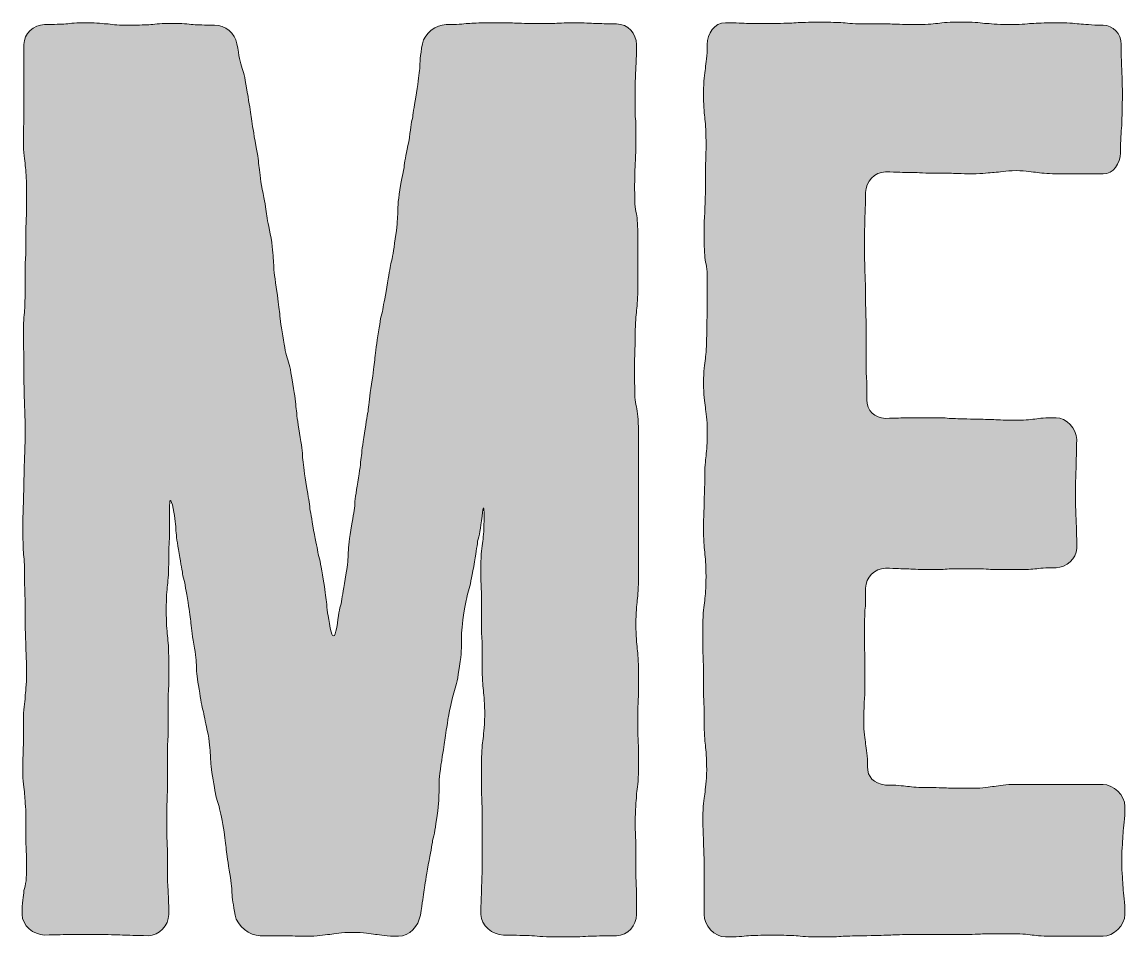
# Model space of a CAD drawing. Header units: inches. Extents: x 149 to 934, y -929 to -148.
# Drawn here: x 192.4 to 371.6, y -928.7 to -780 of the extents above; entities that cross this region are included whole.
import ezdxf

# ---------------------------------------------------------------- set-up
doc = ezdxf.new("R2010")
doc.units = ezdxf.units.IN
doc.header["$MEASUREMENT"] = 0
doc.layers.add('Layer 1', color=7, linetype='Continuous')

# ---------------------------------------------------------------- blocks, each defined once
blk = doc.blocks.new('block 5')
at = {"layer": 'Layer 1', "true_color": 0x040404}
h = blk.add_hatch(color=18, dxfattribs=at)
h.dxf.hatch_style = 2
edge = h.paths.add_edge_path()
edge.add_spline(control_points=[(212.91, -928.47), (210.82, -928.47), (209.67, -928.36), (208.73, -928.36), (207.58, -928.36), (206.53, -928.26), (204.44, -928.26), (204.44, -928.26), (200.26, -928.26), (200.26, -928.26), (199.32, -928.26), (198.17, -928.36), (196.08, -928.36), (194.3, -928.36), (192.42, -926.79), (192.42, -925.01), (192.42, -923.03), (192.63, -922.09), (192.73, -921.15), (193.05, -920.21), (193.15, -919.16), (193.15, -917.18), (193.15, -915.19), (193.05, -914.15), (193.05, -913.31), (193.05, -913.31), (193.05, -909.34), (193.05, -909.34), (193.05, -907.35), (192.84, -906.31), (192.84, -905.47), (192.73, -904.53), (192.52, -903.48), (192.52, -901.5), (192.52, -899.51), (192.63, -898.46), (192.63, -897.52), (192.63, -897.52), (192.63, -893.66), (192.63, -893.66), (192.63, -891.67), (192.84, -890.63), (192.94, -889.69), (192.94, -888.85), (193.15, -887.8), (193.15, -885.82), (193.15, -883.83), (193.05, -882.79), (193.05, -881.85), (193.05, -880.91), (192.94, -879.97), (192.94, -877.98), (192.94, -877.98), (192.94, -874.01), (192.94, -874.01), (192.84, -873.07), (192.84, -872.12), (192.84, -870.14), (192.84, -868.05), (192.73, -867.11), (192.63, -866.17), (192.63, -865.22), (192.52, -864.18), (192.52, -862.19), (192.52, -860.21), (192.63, -859.27), (192.63, -858.33), (192.63, -857.39), (192.73, -856.34), (192.73, -854.36), (192.73, -852.37), (192.84, -851.32), (192.84, -850.49), (192.84, -849.55), (192.94, -848.5), (192.94, -846.52), (192.94, -844.53), (192.84, -843.48), (192.84, -842.65), (192.84, -841.71), (192.73, -840.66), (192.73, -838.67), (192.73, -838.67), (192.73, -834.7), (192.73, -834.7), (192.73, -833.87), (192.63, -832.82), (192.63, -830.84), (192.63, -828.85), (192.73, -827.81), (192.84, -826.87), (192.84, -825.93), (192.94, -824.98), (192.94, -823), (192.94, -823), (192.94, -819.03), (192.94, -819.03), (193.05, -818.08), (193.05, -817.14), (193.05, -815.16), (193.05, -813.07), (193.05, -812.12), (193.15, -811.18), (193.15, -811.18), (193.15, -807.21), (193.15, -807.21), (193.15, -805.23), (193.05, -804.29), (192.94, -803.35), (192.84, -802.4), (192.63, -801.36), (192.63, -799.38), (192.63, -797.39), (192.73, -796.34), (192.73, -795.51), (192.73, -795.51), (192.73, -791.53), (192.73, -791.53), (192.73, -791.53), (192.73, -787.56), (192.73, -787.56), (192.73, -787.56), (192.73, -783.69), (192.73, -783.69), (192.73, -781.92), (194.3, -780.46), (196.08, -780.46), (197.75, -780.46), (198.69, -780.35), (199.53, -780.35), (200.36, -780.25), (201.2, -780.14), (202.98, -780.14), (204.65, -780.14), (205.59, -780.35), (206.43, -780.35), (207.26, -780.46), (208.1, -780.56), (209.88, -780.56), (211.55, -780.56), (212.49, -780.46), (213.32, -780.46), (214.16, -780.35), (215.1, -780.25), (216.78, -780.25), (218.45, -780.25), (219.39, -780.35), (220.22, -780.46), (221.06, -780.46), (222, -780.56), (223.67, -780.56), (225.45, -780.56), (227.02, -781.81), (227.33, -783.59), (227.65, -785.58), (227.86, -786.62), (228.17, -787.56), (228.48, -788.4), (228.69, -789.44), (229.01, -791.43), (229.32, -793.42), (229.53, -794.46), (229.63, -795.4), (229.74, -796.34), (229.95, -797.39), (230.26, -799.38), (230.68, -801.36), (230.78, -802.4), (230.89, -803.35), (230.99, -804.18), (231.1, -805.44), (231.41, -807.21), (231.83, -809.2), (232.04, -810.24), (232.14, -811.18), (232.24, -812.12), (232.45, -813.17), (232.87, -815.16), (233.18, -817.14), (233.18, -818.19), (233.29, -819.13), (233.29, -820.07), (233.39, -821.12), (233.71, -823.1), (234.02, -825.09), (234.12, -826.13), (234.23, -827.07), (234.34, -828.01), (234.44, -829.06), (234.76, -831.04), (235.07, -833.03), (235.28, -834.08), (235.59, -834.91), (235.9, -835.85), (236.11, -836.9), (236.43, -838.88), (236.74, -840.87), (236.84, -841.92), (236.95, -842.86), (237.05, -843.8), (237.16, -844.84), (237.47, -846.83), (237.89, -848.82), (237.99, -849.86), (237.99, -850.8), (238.1, -851.74), (238.2, -852.79), (238.52, -854.77), (238.83, -856.76), (239.04, -857.8), (239.14, -858.74), (239.25, -859.58), (239.46, -860.63), (239.77, -862.61), (240.19, -864.6), (240.4, -865.64), (240.5, -866.48), (240.81, -867.42), (241.03, -868.47), (241.34, -870.56), (241.65, -872.23), (241.76, -873.38), (241.86, -874.22), (241.97, -875.37), (242.07, -876.41), (242.49, -878.5), (242.8, -880.28), (243.22, -880.17), (243.53, -878.4), (243.85, -876.41), (243.95, -875.37), (244.27, -874.53), (244.37, -873.59), (244.58, -872.54), (244.89, -870.56), (245.31, -868.57), (245.31, -867.53), (245.41, -866.59), (245.41, -865.64), (245.52, -864.6), (245.83, -862.61), (246.15, -860.63), (246.36, -859.58), (246.46, -858.64), (246.46, -857.8), (246.67, -856.55), (246.98, -854.77), (247.3, -852.79), (247.4, -851.74), (247.5, -850.8), (247.61, -849.86), (247.72, -848.82), (248.03, -846.83), (248.34, -844.84), (248.55, -843.8), (248.66, -842.96), (248.76, -842.02), (248.87, -840.87), (249.18, -838.88), (249.49, -836.9), (249.6, -835.85), (249.7, -834.91), (249.81, -834.08), (249.91, -832.82), (250.22, -831.04), (250.54, -829.06), (250.64, -828.01), (250.96, -827.07), (251.06, -826.13), (251.37, -825.09), (251.69, -823.1), (252, -821.12), (252.21, -820.07), (252.31, -819.24), (252.63, -818.29), (252.73, -817.25), (253.04, -815.26), (253.36, -813.28), (253.36, -812.23), (253.46, -811.29), (253.46, -810.35), (253.46, -809.3), (253.78, -807.32), (254.09, -805.33), (254.41, -804.29), (254.51, -803.35), (254.62, -802.4), (254.82, -801.26), (255.24, -799.48), (255.56, -797.49), (255.56, -796.45), (255.87, -795.51), (255.97, -794.57), (256.18, -793.52), (256.5, -791.53), (256.81, -789.55), (256.91, -788.5), (257.02, -787.56), (257.02, -786.62), (257.12, -785.58), (257.44, -783.59), (257.85, -781.81), (259.63, -780.46), (261.31, -780.46), (263.08, -780.46), (264.02, -780.35), (264.86, -780.25), (265.59, -780.25), (266.53, -780.14), (268.31, -780.14), (268.31, -780.14), (271.76, -780.14), (271.76, -780.14), (272.59, -780.25), (273.43, -780.25), (275.21, -780.25), (275.21, -780.25), (278.65, -780.25), (278.65, -780.25), (279.49, -780.25), (280.33, -780.14), (282.11, -780.14), (283.78, -780.14), (284.72, -780.25), (285.55, -780.25), (286.39, -780.25), (287.33, -780.35), (289, -780.35), (290.78, -780.35), (292.24, -781.92), (292.24, -783.69), (292.24, -785.68), (292.14, -786.62), (292.14, -787.56), (292.03, -788.5), (292.03, -789.55), (292.03, -791.53), (292.03, -791.53), (292.03, -795.4), (292.03, -795.4), (292.14, -796.34), (292.14, -797.39), (292.14, -799.38), (292.14, -801.36), (292.03, -802.4), (292.03, -803.24), (291.93, -804.18), (291.93, -805.23), (291.93, -807.21), (291.93, -809.2), (291.93, -810.24), (292.24, -811.18), (292.35, -812.02), (292.45, -813.07), (292.45, -815.05), (292.45, -815.05), (292.45, -819.03), (292.45, -819.03), (292.45, -819.03), (292.45, -822.89), (292.45, -822.89), (292.45, -824.88), (292.35, -825.93), (292.24, -826.87), (292.14, -827.81), (292.03, -828.75), (292.03, -830.73), (292.03, -832.72), (291.93, -833.76), (291.93, -834.7), (291.93, -834.7), (291.93, -838.57), (291.93, -838.57), (291.93, -840.66), (291.93, -841.6), (292.24, -842.54), (292.35, -843.48), (292.56, -844.53), (292.56, -846.52), (292.56, -846.52), (292.56, -850.38), (292.56, -850.38), (292.56, -850.38), (292.56, -854.36), (292.56, -854.36), (292.56, -854.36), (292.56, -858.22), (292.56, -858.22), (292.56, -858.22), (292.56, -862.19), (292.56, -862.19), (292.56, -862.19), (292.56, -866.06), (292.56, -866.06), (292.56, -866.06), (292.56, -870.03), (292.56, -870.03), (292.56, -872.02), (292.45, -873.07), (292.35, -874.01), (292.24, -874.84), (292.14, -875.89), (292.14, -877.87), (292.14, -879.86), (292.24, -880.91), (292.35, -881.85), (292.45, -882.79), (292.56, -883.73), (292.56, -885.72), (292.56, -885.72), (292.56, -889.69), (292.56, -889.69), (292.45, -890.63), (292.45, -891.57), (292.45, -893.66), (292.45, -895.64), (292.45, -896.58), (292.56, -897.52), (292.56, -897.52), (292.56, -901.5), (292.56, -901.5), (292.56, -903.48), (292.35, -904.53), (292.24, -905.36), (292.24, -906.31), (292.03, -907.35), (292.03, -909.34), (292.03, -911.32), (292.03, -912.37), (292.14, -913.31), (292.14, -913.31), (292.14, -917.18), (292.14, -917.18), (292.14, -919.16), (292.14, -920.21), (292.24, -921.15), (292.24, -921.15), (292.24, -925.01), (292.24, -925.01), (292.24, -926.79), (290.78, -928.47), (289, -928.47), (286.6, -928.47), (285.55, -928.57), (284.4, -928.57), (283.25, -928.67), (282, -928.67), (279.8, -928.67), (277.4, -928.67), (276.36, -928.57), (275.21, -928.47), (274.05, -928.47), (272.8, -928.36), (270.61, -928.36), (268.83, -928.36), (266.95, -926.79), (266.95, -925.01), (266.95, -923.03), (267.05, -921.98), (267.05, -921.04), (267.05, -920.1), (267.16, -919.06), (267.16, -916.97), (267.16, -916.97), (267.16, -912.89), (267.16, -912.89), (267.16, -912.89), (267.16, -908.92), (267.16, -908.92), (267.16, -906.83), (267.05, -905.78), (267.05, -904.84), (267.05, -904.84), (267.05, -900.77), (267.05, -900.77), (267.05, -898.78), (267.16, -897.73), (267.26, -896.79), (267.36, -895.85), (267.57, -894.81), (267.57, -892.72), (267.57, -890.73), (267.47, -889.58), (267.36, -888.64), (267.26, -887.7), (267.16, -886.66), (267.16, -884.67), (267.16, -884.67), (267.16, -880.59), (267.16, -880.59), (267.05, -879.65), (267.05, -878.6), (267.05, -876.51), (267.05, -876.51), (267.05, -872.54), (267.05, -872.54), (266.95, -871.6), (266.95, -870.45), (266.95, -868.47), (266.95, -866.38), (267.16, -865.33), (267.26, -864.39), (267.36, -863.45), (267.47, -862.4), (267.47, -860.31), (267.47, -858.53), (267.36, -858.53), (267.16, -860.31), (266.84, -862.4), (266.74, -863.45), (266.42, -864.39), (266.32, -865.33), (266.11, -866.38), (265.8, -868.47), (265.38, -870.45), (265.28, -871.5), (264.96, -872.44), (264.65, -873.38), (264.44, -874.43), (264.13, -876.41), (263.81, -878.5), (263.81, -879.44), (263.81, -880.59), (263.81, -881.53), (263.81, -882.58), (263.5, -884.67), (263.19, -886.66), (262.98, -887.7), (262.66, -888.64), (262.35, -889.58), (262.14, -890.63), (261.72, -892.61), (261.41, -894.7), (261.2, -895.75), (261.1, -896.69), (260.99, -897.63), (260.78, -898.67), (260.47, -900.77), (260.15, -902.75), (260.15, -903.69), (260.15, -904.84), (260.15, -905.78), (260.15, -906.93), (259.84, -908.92), (259.53, -910.9), (259.42, -912.05), (259.11, -913), (259, -913.83), (258.79, -914.98), (258.38, -916.97), (258.06, -918.95), (257.85, -920.1), (257.75, -921.04), (257.65, -921.98), (257.44, -923.03), (257.12, -925.12), (256.81, -926.9), (255.35, -928.57), (253.57, -928.57), (251.58, -928.57), (250.64, -928.36), (249.81, -928.26), (248.97, -928.15), (248.03, -927.94), (246.04, -927.94), (244.27, -927.94), (243.22, -928.15), (242.39, -928.26), (241.44, -928.36), (240.4, -928.57), (238.62, -928.57), (236.64, -928.57), (235.8, -928.47), (234.86, -928.47), (234.86, -928.47), (231.1, -928.47), (231.1, -928.47), (229.42, -928.47), (227.33, -926.9), (227.02, -925.12), (226.7, -923.45), (226.6, -922.4), (226.49, -921.46), (226.49, -920.63), (226.39, -919.58), (226.08, -917.8), (225.76, -916.03), (225.66, -914.98), (225.55, -914.15), (225.45, -913.21), (225.35, -912.16), (225.03, -910.38), (224.72, -908.71), (224.51, -907.66), (224.2, -906.83), (223.88, -905.99), (223.78, -904.95), (223.47, -903.17), (223.15, -901.39), (223.05, -900.35), (223.05, -899.51), (222.94, -898.57), (222.94, -897.52), (222.63, -895.75), (222.32, -893.97), (222, -893.03), (221.9, -892.09), (221.58, -891.25), (221.48, -890.21), (221.17, -888.43), (220.85, -886.76), (220.75, -885.72), (220.75, -884.77), (220.75, -883.94), (220.64, -882.89), (220.33, -881.11), (220.01, -879.34), (219.91, -878.29), (219.81, -877.35), (219.7, -876.51), (219.6, -875.47), (219.28, -873.69), (218.97, -871.91), (218.86, -870.97), (218.55, -870.03), (218.45, -869.2), (218.24, -868.15), (217.92, -866.38), (217.61, -864.6), (217.51, -863.55), (217.4, -862.72), (217.4, -861.78), (217.3, -860.73), (216.98, -859.06), (216.57, -857.28), (216.36, -857.39), (216.36, -859.17), (216.36, -859.17), (216.36, -863.24), (216.36, -863.24), (216.36, -864.18), (216.25, -865.33), (216.25, -867.32), (216.25, -869.41), (216.15, -870.56), (216.04, -871.5), (215.94, -872.44), (215.84, -873.48), (215.84, -875.57), (215.84, -877.66), (215.94, -878.81), (216.04, -879.76), (216.15, -880.7), (216.25, -881.74), (216.25, -883.83), (216.25, -883.83), (216.25, -887.91), (216.25, -887.91), (216.15, -889.06), (216.15, -890), (216.15, -892.09), (216.15, -892.09), (216.15, -896.17), (216.15, -896.17), (216.04, -897.11), (216.04, -898.26), (216.04, -900.35), (216.04, -900.35), (216.04, -904.42), (216.04, -904.42), (216.04, -905.36), (215.94, -906.52), (215.94, -908.61), (215.94, -908.61), (215.94, -912.68), (215.94, -912.68), (216.04, -913.62), (216.04, -914.77), (216.04, -916.86), (216.04, -918.85), (216.04, -920), (216.15, -920.94), (216.15, -921.88), (216.25, -923.03), (216.25, -925.01), (216.25, -926.79), (214.69, -928.47), (212.91, -928.47)], knot_values=[0, 0, 0, 0, 1, 1, 1, 2, 2, 2, 3, 3, 3, 4, 4, 4, 5, 5, 5, 6, 6, 6, 7, 7, 7, 8, 8, 8, 9, 9, 9, 10, 10, 10, 11, 11, 11, 12, 12, 12, 13, 13, 13, 14, 14, 14, 15, 15, 15, 16, 16, 16, 17, 17, 17, 18, 18, 18, 19, 19, 19, 20, 20, 20, 21, 21, 21, 22, 22, 22, 23, 23, 23, 24, 24, 24, 25, 25, 25, 26, 26, 26, 27, 27, 27, 28, 28, 28, 29, 29, 29, 30, 30, 30, 31, 31, 31, 32, 32, 32, 33, 33, 33, 34, 34, 34, 35, 35, 35, 36, 36, 36, 37, 37, 37, 38, 38, 38, 39, 39, 39, 40, 40, 40, 41, 41, 41, 42, 42, 42, 43, 43, 43, 44, 44, 44, 45, 45, 45, 46, 46, 46, 47, 47, 47, 48, 48, 48, 49, 49, 49, 50, 50, 50, 51, 51, 51, 52, 52, 52, 53, 53, 53, 54, 54, 54, 55, 55, 55, 56, 56, 56, 57, 57, 57, 58, 58, 58, 59, 59, 59, 60, 60, 60, 61, 61, 61, 62, 62, 62, 63, 63, 63, 64, 64, 64, 65, 65, 65, 66, 66, 66, 67, 67, 67, 68, 68, 68, 69, 69, 69, 70, 70, 70, 71, 71, 71, 72, 72, 72, 73, 73, 73, 74, 74, 74, 75, 75, 75, 76, 76, 76, 77, 77, 77, 78, 78, 78, 79, 79, 79, 80, 80, 80, 81, 81, 81, 82, 82, 82, 83, 83, 83, 84, 84, 84, 85, 85, 85, 86, 86, 86, 87, 87, 87, 88, 88, 88, 89, 89, 89, 90, 90, 90, 91, 91, 91, 92, 92, 92, 93, 93, 93, 94, 94, 94, 95, 95, 95, 96, 96, 96, 97, 97, 97, 98, 98, 98, 99, 99, 99, 100, 100, 100, 101, 101, 101, 102, 102, 102, 103, 103, 103, 104, 104, 104, 105, 105, 105, 106, 106, 106, 107, 107, 107, 108, 108, 108, 109, 109, 109, 110, 110, 110, 111, 111, 111, 112, 112, 112, 113, 113, 113, 114, 114, 114, 115, 115, 115, 116, 116, 116, 117, 117, 117, 118, 118, 118, 119, 119, 119, 120, 120, 120, 121, 121, 121, 122, 122, 122, 123, 123, 123, 124, 124, 124, 125, 125, 125, 126, 126, 126, 127, 127, 127, 128, 128, 128, 129, 129, 129, 130, 130, 130, 131, 131, 131, 132, 132, 132, 133, 133, 133, 134, 134, 134, 135, 135, 135, 136, 136, 136, 137, 137, 137, 138, 138, 138, 139, 139, 139, 140, 140, 140, 141, 141, 141, 142, 142, 142, 143, 143, 143, 144, 144, 144, 145, 145, 145, 146, 146, 146, 147, 147, 147, 148, 148, 148, 149, 149, 149, 150, 150, 150, 151, 151, 151, 152, 152, 152, 153, 153, 153, 154, 154, 154, 155, 155, 155, 156, 156, 156, 157, 157, 157, 158, 158, 158, 159, 159, 159, 160, 160, 160, 161, 161, 161, 162, 162, 162, 163, 163, 163, 164, 164, 164, 165, 165, 165, 166, 166, 166, 167, 167, 167, 168, 168, 168, 169, 169, 169, 170, 170, 170, 171, 171, 171, 172, 172, 172, 173, 173, 173, 174, 174, 174, 175, 175, 175, 176, 176, 176, 177, 177, 177, 178, 178, 178, 179, 179, 179, 180, 180, 180, 181, 181, 181, 182, 182, 182, 183, 183, 183, 184, 184, 184, 185, 185, 185, 186, 186, 186, 187, 187, 187, 188, 188, 188, 189, 189, 189, 190, 190, 190, 191, 191, 191, 192, 192, 192, 193, 193, 193, 194, 194, 194, 195, 195, 195, 196, 196, 196, 197, 197, 197, 198, 198, 198, 199, 199, 199, 200, 200, 200, 201, 201, 201, 202, 202, 202, 203, 203, 203, 204, 204, 204, 205, 205, 205, 206, 206, 206, 207, 207, 207, 208, 208, 208, 209, 209, 209, 210, 210, 210, 211, 211, 211, 212, 212, 212, 213, 213, 213, 214, 214, 214, 215, 215, 215, 216, 216, 216, 217, 217, 217, 218, 218, 218, 219, 219, 219, 220, 220, 220, 221, 221, 221, 222, 222, 222, 223, 223, 223, 224, 224, 224, 225, 225, 225, 226, 226, 226, 227, 227, 227, 228, 228, 228, 229, 229, 229, 229], degree=3, periodic=1)
h = blk.add_hatch(color=18, dxfattribs=at)
h.dxf.hatch_style = 2
edge = h.paths.add_edge_path()
edge.add_spline(control_points=[(310.42, -928.47), (309.59, -928.57), (308.44, -928.67), (306.66, -928.67), (304.88, -928.67), (303.21, -926.79), (303.21, -925.01), (303.21, -925.01), (303.21, -921.15), (303.21, -921.15), (303.21, -921.15), (303.21, -917.18), (303.21, -917.18), (303.21, -915.19), (303.11, -914.15), (303.11, -913.31), (303.11, -912.37), (303, -911.32), (303, -909.34), (303, -907.35), (303.21, -906.31), (303.31, -905.47), (303.42, -904.53), (303.63, -903.48), (303.63, -901.5), (303.63, -899.51), (303.52, -898.46), (303.42, -897.52), (303.31, -896.69), (303.21, -895.64), (303.21, -893.66), (303.21, -891.67), (303.21, -890.63), (303.11, -889.69), (303.11, -889.69), (303.11, -885.82), (303.11, -885.82), (303.11, -883.83), (303, -882.79), (303, -881.85), (303, -881.85), (303, -877.98), (303, -877.98), (303, -875.99), (303.21, -874.95), (303.31, -874.01), (303.42, -873.07), (303.52, -872.12), (303.52, -870.14), (303.52, -868.05), (303.42, -867.11), (303.31, -866.17), (303.21, -865.22), (303.11, -864.18), (303.11, -862.19), (303.11, -860.21), (303.21, -859.27), (303.21, -858.33), (303.21, -857.39), (303.31, -856.34), (303.31, -854.36), (303.31, -852.37), (303.42, -851.32), (303.52, -850.49), (303.63, -849.55), (303.73, -848.5), (303.73, -846.52), (303.73, -844.53), (303.52, -843.48), (303.42, -842.65), (303.31, -841.71), (303.11, -840.66), (303.11, -838.67), (303.11, -836.69), (303.31, -835.64), (303.42, -834.7), (303.52, -833.87), (303.63, -832.82), (303.63, -830.84), (303.63, -828.85), (303.73, -827.81), (303.73, -826.87), (303.73, -826.87), (303.73, -823), (303.73, -823), (303.73, -821.01), (303.73, -819.97), (303.42, -819.03), (303.31, -818.08), (303.21, -817.14), (303.21, -815.16), (303.21, -813.07), (303.21, -812.12), (303.31, -811.18), (303.31, -810.24), (303.42, -809.2), (303.42, -807.21), (303.42, -807.21), (303.42, -803.35), (303.42, -803.35), (303.52, -802.4), (303.52, -801.36), (303.52, -799.38), (303.52, -797.39), (303.42, -796.34), (303.31, -795.51), (303.21, -794.57), (303.11, -793.52), (303.11, -791.53), (303.11, -789.55), (303.31, -788.5), (303.42, -787.56), (303.52, -786.62), (303.73, -785.68), (303.73, -783.69), (303.73, -781.92), (304.88, -780.14), (306.66, -780.14), (308.44, -780.14), (309.59, -780.25), (310.42, -780.25), (310.42, -780.25), (314.29, -780.25), (314.29, -780.25), (316.28, -780.25), (317.22, -780.25), (318.16, -780.14), (318.99, -780.14), (320.14, -780.04), (321.92, -780.04), (323.91, -780.04), (324.85, -780.14), (325.79, -780.14), (326.73, -780.25), (327.67, -780.35), (329.66, -780.35), (329.66, -780.35), (333.42, -780.35), (333.42, -780.35), (334.36, -780.35), (335.3, -780.46), (337.29, -780.46), (339.27, -780.46), (340.21, -780.35), (341.15, -780.25), (341.99, -780.14), (343.14, -780.04), (344.92, -780.04), (346.9, -780.04), (347.84, -780.14), (348.78, -780.25), (349.72, -780.25), (350.66, -780.46), (352.65, -780.46), (354.43, -780.46), (355.58, -780.35), (356.41, -780.25), (357.35, -780.25), (358.29, -780.14), (360.28, -780.14), (362.27, -780.14), (363.21, -780.25), (364.15, -780.35), (364.98, -780.35), (366.03, -780.56), (368.01, -780.56), (369.69, -780.56), (370.94, -781.92), (370.94, -783.69), (370.94, -785.79), (371.05, -786.94), (371.05, -788.09), (371.15, -789.03), (371.15, -790.28), (371.15, -792.48), (371.15, -794.67), (371.05, -795.92), (371.05, -796.86), (370.94, -798.01), (370.84, -799.06), (370.84, -801.26), (370.84, -803.03), (369.69, -804.7), (368.01, -804.7), (368.01, -804.7), (364.46, -804.7), (364.46, -804.7), (364.46, -804.7), (360.91, -804.7), (360.91, -804.7), (359.24, -804.7), (358.29, -804.6), (357.35, -804.49), (356.52, -804.39), (355.58, -804.18), (353.9, -804.18), (352.13, -804.18), (351.19, -804.39), (350.35, -804.49), (349.52, -804.49), (348.58, -804.7), (346.8, -804.7), (344.81, -804.7), (343.98, -804.6), (343.03, -804.6), (343.03, -804.6), (339.79, -804.6), (339.79, -804.6), (338.12, -804.49), (337.29, -804.49), (336.45, -804.49), (335.61, -804.49), (334.67, -804.39), (332.68, -804.39), (330.91, -804.39), (329.45, -805.96), (329.45, -807.74), (329.45, -809.83), (329.34, -810.98), (329.34, -811.92), (329.34, -813.07), (329.24, -814.11), (329.24, -816.2), (329.24, -818.29), (329.34, -819.44), (329.34, -820.38), (329.34, -821.33), (329.45, -822.47), (329.45, -824.56), (329.45, -826.66), (329.45, -827.81), (329.55, -828.75), (329.55, -828.75), (329.55, -832.93), (329.55, -832.93), (329.55, -832.93), (329.55, -837.21), (329.55, -837.21), (329.66, -838.15), (329.66, -839.3), (329.66, -841.39), (329.66, -843.17), (330.91, -844.42), (332.68, -844.42), (334.46, -844.42), (335.3, -844.32), (336.14, -844.32), (336.14, -844.32), (339.58, -844.32), (339.58, -844.32), (341.36, -844.32), (342.2, -844.32), (343.03, -844.42), (343.87, -844.42), (344.81, -844.53), (346.48, -844.53), (348.26, -844.53), (349.1, -844.63), (349.93, -844.63), (350.77, -844.63), (351.71, -844.74), (353.38, -844.74), (355.16, -844.74), (356.1, -844.63), (356.94, -844.53), (357.77, -844.42), (358.61, -844.32), (360.38, -844.32), (362.06, -844.32), (363.73, -846.1), (363.73, -847.88), (363.73, -850.07), (363.63, -851.11), (363.63, -852.26), (363.63, -853.42), (363.52, -854.46), (363.52, -856.65), (363.52, -858.85), (363.63, -860.11), (363.63, -861.05), (363.73, -862.19), (363.73, -863.34), (363.73, -865.54), (363.73, -867.21), (362.06, -868.68), (360.38, -868.68), (358.61, -868.68), (357.77, -868.78), (356.94, -868.88), (356.1, -868.99), (355.16, -868.99), (353.49, -868.99), (353.49, -868.99), (350.04, -868.99), (350.04, -868.99), (349.2, -868.88), (348.26, -868.88), (346.48, -868.88), (346.48, -868.88), (343.03, -868.88), (343.03, -868.88), (342.2, -868.99), (341.36, -868.99), (339.58, -868.99), (337.91, -868.99), (336.97, -868.88), (336.14, -868.88), (335.3, -868.88), (334.46, -868.78), (332.68, -868.78), (330.91, -868.78), (329.45, -870.24), (329.45, -872.02), (329.45, -873.8), (329.45, -874.74), (329.34, -875.57), (329.34, -876.41), (329.24, -877.45), (329.24, -879.23), (329.24, -881.01), (329.24, -881.95), (329.34, -882.79), (329.34, -882.79), (329.34, -886.45), (329.34, -886.45), (329.34, -888.22), (329.34, -889.27), (329.24, -890.1), (329.24, -890.94), (329.13, -891.88), (329.13, -893.66), (329.13, -895.43), (329.34, -896.48), (329.45, -897.32), (329.55, -898.15), (329.76, -899.2), (329.76, -900.98), (329.76, -902.75), (330.7, -903.69), (332.68, -904), (334.46, -904), (335.4, -904.11), (336.24, -904.21), (337.08, -904.32), (338.02, -904.42), (339.79, -904.42), (341.46, -904.42), (342.41, -904.42), (343.24, -904.53), (343.24, -904.53), (346.8, -904.53), (346.8, -904.53), (348.58, -904.53), (349.52, -904.32), (350.35, -904.21), (351.19, -904.11), (352.13, -903.9), (353.9, -903.9), (353.9, -903.9), (357.35, -903.9), (357.35, -903.9), (357.35, -903.9), (360.91, -903.9), (360.91, -903.9), (360.91, -903.9), (364.46, -903.9), (364.46, -903.9), (364.46, -903.9), (368.01, -903.9), (368.01, -903.9), (369.69, -903.9), (371.57, -905.68), (371.57, -907.46), (371.57, -909.65), (371.36, -910.69), (371.26, -911.84), (371.26, -913), (371.05, -914.04), (371.05, -916.24), (371.05, -918.43), (371.26, -919.69), (371.26, -920.63), (371.36, -921.78), (371.57, -922.93), (371.57, -925.01), (371.57, -926.79), (369.69, -928.57), (368.01, -928.57), (368.01, -928.57), (364.15, -928.57), (364.15, -928.57), (364.15, -928.57), (360.28, -928.57), (360.28, -928.57), (358.29, -928.57), (357.35, -928.47), (356.52, -928.36), (355.58, -928.26), (354.63, -928.15), (352.65, -928.15), (352.65, -928.15), (348.78, -928.15), (348.78, -928.15), (347.95, -928.26), (346.8, -928.26), (345.02, -928.26), (345.02, -928.26), (341.15, -928.26), (341.15, -928.26), (341.15, -928.26), (337.29, -928.26), (337.29, -928.26), (335.3, -928.26), (334.36, -928.36), (333.52, -928.36), (332.58, -928.36), (331.64, -928.47), (329.66, -928.47), (327.67, -928.47), (326.73, -928.57), (325.79, -928.57), (324.95, -928.67), (323.8, -928.67), (322.03, -928.67), (320.04, -928.67), (318.99, -928.57), (318.16, -928.47), (317.22, -928.47), (316.28, -928.36), (314.29, -928.36), (312.3, -928.36), (311.36, -928.47), (310.42, -928.47)], knot_values=[0, 0, 0, 0, 1, 1, 1, 2, 2, 2, 3, 3, 3, 4, 4, 4, 5, 5, 5, 6, 6, 6, 7, 7, 7, 8, 8, 8, 9, 9, 9, 10, 10, 10, 11, 11, 11, 12, 12, 12, 13, 13, 13, 14, 14, 14, 15, 15, 15, 16, 16, 16, 17, 17, 17, 18, 18, 18, 19, 19, 19, 20, 20, 20, 21, 21, 21, 22, 22, 22, 23, 23, 23, 24, 24, 24, 25, 25, 25, 26, 26, 26, 27, 27, 27, 28, 28, 28, 29, 29, 29, 30, 30, 30, 31, 31, 31, 32, 32, 32, 33, 33, 33, 34, 34, 34, 35, 35, 35, 36, 36, 36, 37, 37, 37, 38, 38, 38, 39, 39, 39, 40, 40, 40, 41, 41, 41, 42, 42, 42, 43, 43, 43, 44, 44, 44, 45, 45, 45, 46, 46, 46, 47, 47, 47, 48, 48, 48, 49, 49, 49, 50, 50, 50, 51, 51, 51, 52, 52, 52, 53, 53, 53, 54, 54, 54, 55, 55, 55, 56, 56, 56, 57, 57, 57, 58, 58, 58, 59, 59, 59, 60, 60, 60, 61, 61, 61, 62, 62, 62, 63, 63, 63, 64, 64, 64, 65, 65, 65, 66, 66, 66, 67, 67, 67, 68, 68, 68, 69, 69, 69, 70, 70, 70, 71, 71, 71, 72, 72, 72, 73, 73, 73, 74, 74, 74, 75, 75, 75, 76, 76, 76, 77, 77, 77, 78, 78, 78, 79, 79, 79, 80, 80, 80, 81, 81, 81, 82, 82, 82, 83, 83, 83, 84, 84, 84, 85, 85, 85, 86, 86, 86, 87, 87, 87, 88, 88, 88, 89, 89, 89, 90, 90, 90, 91, 91, 91, 92, 92, 92, 93, 93, 93, 94, 94, 94, 95, 95, 95, 96, 96, 96, 97, 97, 97, 98, 98, 98, 99, 99, 99, 100, 100, 100, 101, 101, 101, 102, 102, 102, 103, 103, 103, 104, 104, 104, 105, 105, 105, 106, 106, 106, 107, 107, 107, 108, 108, 108, 109, 109, 109, 110, 110, 110, 111, 111, 111, 112, 112, 112, 113, 113, 113, 114, 114, 114, 115, 115, 115, 116, 116, 116, 117, 117, 117, 118, 118, 118, 119, 119, 119, 120, 120, 120, 121, 121, 121, 122, 122, 122, 123, 123, 123, 124, 124, 124, 125, 125, 125, 126, 126, 126, 127, 127, 127, 128, 128, 128, 129, 129, 129, 130, 130, 130, 131, 131, 131, 132, 132, 132, 133, 133, 133, 134, 134, 134, 135, 135, 135, 136, 136, 136, 137, 137, 137, 138, 138, 138, 139, 139, 139, 140, 140, 140, 141, 141, 141, 142, 142, 142, 143, 143, 143, 144, 144, 144, 144], degree=3, periodic=1)
at = {"layer": 'Layer 1', "lineweight": 0}
for points, knots in [([(212.91, -928.47), (210.82, -928.47), (209.67, -928.36), (208.73, -928.36), (207.58, -928.36), (206.53, -928.26), (204.44, -928.26), (204.44, -928.26), (200.26, -928.26), (200.26, -928.26), (199.32, -928.26), (198.17, -928.36), (196.08, -928.36), (194.3, -928.36), (192.42, -926.79), (192.42, -925.01), (192.42, -923.03), (192.63, -922.09), (192.73, -921.15), (193.05, -920.21), (193.15, -919.16), (193.15, -917.18), (193.15, -915.19), (193.05, -914.15), (193.05, -913.31), (193.05, -913.31), (193.05, -909.34), (193.05, -909.34), (193.05, -907.35), (192.84, -906.31), (192.84, -905.47), (192.73, -904.53), (192.52, -903.48), (192.52, -901.5), (192.52, -899.51), (192.63, -898.46), (192.63, -897.52), (192.63, -897.52), (192.63, -893.66), (192.63, -893.66), (192.63, -891.67), (192.84, -890.63), (192.94, -889.69), (192.94, -888.85), (193.15, -887.8), (193.15, -885.82), (193.15, -883.83), (193.05, -882.79), (193.05, -881.85), (193.05, -880.91), (192.94, -879.97), (192.94, -877.98), (192.94, -877.98), (192.94, -874.01), (192.94, -874.01), (192.84, -873.07), (192.84, -872.12), (192.84, -870.14), (192.84, -868.05), (192.73, -867.11), (192.63, -866.17), (192.63, -865.22), (192.52, -864.18), (192.52, -862.19), (192.52, -860.21), (192.63, -859.27), (192.63, -858.33), (192.63, -857.39), (192.73, -856.34), (192.73, -854.36), (192.73, -852.37), (192.84, -851.32), (192.84, -850.49), (192.84, -849.55), (192.94, -848.5), (192.94, -846.52), (192.94, -844.53), (192.84, -843.48), (192.84, -842.65), (192.84, -841.71), (192.73, -840.66), (192.73, -838.67), (192.73, -838.67), (192.73, -834.7), (192.73, -834.7), (192.73, -833.87), (192.63, -832.82), (192.63, -830.84), (192.63, -828.85), (192.73, -827.81), (192.84, -826.87), (192.84, -825.93), (192.94, -824.98), (192.94, -823), (192.94, -823), (192.94, -819.03), (192.94, -819.03), (193.05, -818.08), (193.05, -817.14), (193.05, -815.16), (193.05, -813.07), (193.05, -812.12), (193.15, -811.18), (193.15, -811.18), (193.15, -807.21), (193.15, -807.21), (193.15, -805.23), (193.05, -804.29), (192.94, -803.35), (192.84, -802.4), (192.63, -801.36), (192.63, -799.38), (192.63, -797.39), (192.73, -796.34), (192.73, -795.51), (192.73, -795.51), (192.73, -791.53), (192.73, -791.53), (192.73, -791.53), (192.73, -787.56), (192.73, -787.56), (192.73, -787.56), (192.73, -783.69), (192.73, -783.69), (192.73, -781.92), (194.3, -780.46), (196.08, -780.46), (197.75, -780.46), (198.69, -780.35), (199.53, -780.35), (200.36, -780.25), (201.2, -780.14), (202.98, -780.14), (204.65, -780.14), (205.59, -780.35), (206.43, -780.35), (207.26, -780.46), (208.1, -780.56), (209.88, -780.56), (211.55, -780.56), (212.49, -780.46), (213.32, -780.46), (214.16, -780.35), (215.1, -780.25), (216.78, -780.25), (218.45, -780.25), (219.39, -780.35), (220.22, -780.46), (221.06, -780.46), (222, -780.56), (223.67, -780.56), (225.45, -780.56), (227.02, -781.81), (227.33, -783.59), (227.65, -785.58), (227.86, -786.62), (228.17, -787.56), (228.48, -788.4), (228.69, -789.44), (229.01, -791.43), (229.32, -793.42), (229.53, -794.46), (229.63, -795.4), (229.74, -796.34), (229.95, -797.39), (230.26, -799.38), (230.68, -801.36), (230.78, -802.4), (230.89, -803.35), (230.99, -804.18), (231.1, -805.44), (231.41, -807.21), (231.83, -809.2), (232.04, -810.24), (232.14, -811.18), (232.24, -812.12), (232.45, -813.17), (232.87, -815.16), (233.18, -817.14), (233.18, -818.19), (233.29, -819.13), (233.29, -820.07), (233.39, -821.12), (233.71, -823.1), (234.02, -825.09), (234.12, -826.13), (234.23, -827.07), (234.34, -828.01), (234.44, -829.06), (234.76, -831.04), (235.07, -833.03), (235.28, -834.08), (235.59, -834.91), (235.9, -835.85), (236.11, -836.9), (236.43, -838.88), (236.74, -840.87), (236.84, -841.92), (236.95, -842.86), (237.05, -843.8), (237.16, -844.84), (237.47, -846.83), (237.89, -848.82), (237.99, -849.86), (237.99, -850.8), (238.1, -851.74), (238.2, -852.79), (238.52, -854.77), (238.83, -856.76), (239.04, -857.8), (239.14, -858.74), (239.25, -859.58), (239.46, -860.63), (239.77, -862.61), (240.19, -864.6), (240.4, -865.64), (240.5, -866.48), (240.81, -867.42), (241.03, -868.47), (241.34, -870.56), (241.65, -872.23), (241.76, -873.38), (241.86, -874.22), (241.97, -875.37), (242.07, -876.41), (242.49, -878.5), (242.8, -880.28), (243.22, -880.17), (243.53, -878.4), (243.85, -876.41), (243.95, -875.37), (244.27, -874.53), (244.37, -873.59), (244.58, -872.54), (244.89, -870.56), (245.31, -868.57), (245.31, -867.53), (245.41, -866.59), (245.41, -865.64), (245.52, -864.6), (245.83, -862.61), (246.15, -860.63), (246.36, -859.58), (246.46, -858.64), (246.46, -857.8), (246.67, -856.55), (246.98, -854.77), (247.3, -852.79), (247.4, -851.74), (247.5, -850.8), (247.61, -849.86), (247.72, -848.82), (248.03, -846.83), (248.34, -844.84), (248.55, -843.8), (248.66, -842.96), (248.76, -842.02), (248.87, -840.87), (249.18, -838.88), (249.49, -836.9), (249.6, -835.85), (249.7, -834.91), (249.81, -834.08), (249.91, -832.82), (250.22, -831.04), (250.54, -829.06), (250.64, -828.01), (250.96, -827.07), (251.06, -826.13), (251.37, -825.09), (251.69, -823.1), (252, -821.12), (252.21, -820.07), (252.31, -819.24), (252.63, -818.29), (252.73, -817.25), (253.04, -815.26), (253.36, -813.28), (253.36, -812.23), (253.46, -811.29), (253.46, -810.35), (253.46, -809.3), (253.78, -807.32), (254.09, -805.33), (254.41, -804.29), (254.51, -803.35), (254.62, -802.4), (254.82, -801.26), (255.24, -799.48), (255.56, -797.49), (255.56, -796.45), (255.87, -795.51), (255.97, -794.57), (256.18, -793.52), (256.5, -791.53), (256.81, -789.55), (256.91, -788.5), (257.02, -787.56), (257.02, -786.62), (257.12, -785.58), (257.44, -783.59), (257.85, -781.81), (259.63, -780.46), (261.31, -780.46), (263.08, -780.46), (264.02, -780.35), (264.86, -780.25), (265.59, -780.25), (266.53, -780.14), (268.31, -780.14), (268.31, -780.14), (271.76, -780.14), (271.76, -780.14), (272.59, -780.25), (273.43, -780.25), (275.21, -780.25), (275.21, -780.25), (278.65, -780.25), (278.65, -780.25), (279.49, -780.25), (280.33, -780.14), (282.11, -780.14), (283.78, -780.14), (284.72, -780.25), (285.55, -780.25), (286.39, -780.25), (287.33, -780.35), (289, -780.35), (290.78, -780.35), (292.24, -781.92), (292.24, -783.69), (292.24, -785.68), (292.14, -786.62), (292.14, -787.56), (292.03, -788.5), (292.03, -789.55), (292.03, -791.53), (292.03, -791.53), (292.03, -795.4), (292.03, -795.4), (292.14, -796.34), (292.14, -797.39), (292.14, -799.38), (292.14, -801.36), (292.03, -802.4), (292.03, -803.24), (291.93, -804.18), (291.93, -805.23), (291.93, -807.21), (291.93, -809.2), (291.93, -810.24), (292.24, -811.18), (292.35, -812.02), (292.45, -813.07), (292.45, -815.05), (292.45, -815.05), (292.45, -819.03), (292.45, -819.03), (292.45, -819.03), (292.45, -822.89), (292.45, -822.89), (292.45, -824.88), (292.35, -825.93), (292.24, -826.87), (292.14, -827.81), (292.03, -828.75), (292.03, -830.73), (292.03, -832.72), (291.93, -833.76), (291.93, -834.7), (291.93, -834.7), (291.93, -838.57), (291.93, -838.57), (291.93, -840.66), (291.93, -841.6), (292.24, -842.54), (292.35, -843.48), (292.56, -844.53), (292.56, -846.52), (292.56, -846.52), (292.56, -850.38), (292.56, -850.38), (292.56, -850.38), (292.56, -854.36), (292.56, -854.36), (292.56, -854.36), (292.56, -858.22), (292.56, -858.22), (292.56, -858.22), (292.56, -862.19), (292.56, -862.19), (292.56, -862.19), (292.56, -866.06), (292.56, -866.06), (292.56, -866.06), (292.56, -870.03), (292.56, -870.03), (292.56, -872.02), (292.45, -873.07), (292.35, -874.01), (292.24, -874.84), (292.14, -875.89), (292.14, -877.87), (292.14, -879.86), (292.24, -880.91), (292.35, -881.85), (292.45, -882.79), (292.56, -883.73), (292.56, -885.72), (292.56, -885.72), (292.56, -889.69), (292.56, -889.69), (292.45, -890.63), (292.45, -891.57), (292.45, -893.66), (292.45, -895.64), (292.45, -896.58), (292.56, -897.52), (292.56, -897.52), (292.56, -901.5), (292.56, -901.5), (292.56, -903.48), (292.35, -904.53), (292.24, -905.36), (292.24, -906.31), (292.03, -907.35), (292.03, -909.34), (292.03, -911.32), (292.03, -912.37), (292.14, -913.31), (292.14, -913.31), (292.14, -917.18), (292.14, -917.18), (292.14, -919.16), (292.14, -920.21), (292.24, -921.15), (292.24, -921.15), (292.24, -925.01), (292.24, -925.01), (292.24, -926.79), (290.78, -928.47), (289, -928.47), (286.6, -928.47), (285.55, -928.57), (284.4, -928.57), (283.25, -928.67), (282, -928.67), (279.8, -928.67), (277.4, -928.67), (276.36, -928.57), (275.21, -928.47), (274.05, -928.47), (272.8, -928.36), (270.61, -928.36), (268.83, -928.36), (266.95, -926.79), (266.95, -925.01), (266.95, -923.03), (267.05, -921.98), (267.05, -921.04), (267.05, -920.1), (267.16, -919.06), (267.16, -916.97), (267.16, -916.97), (267.16, -912.89), (267.16, -912.89), (267.16, -912.89), (267.16, -908.92), (267.16, -908.92), (267.16, -906.83), (267.05, -905.78), (267.05, -904.84), (267.05, -904.84), (267.05, -900.77), (267.05, -900.77), (267.05, -898.78), (267.16, -897.73), (267.26, -896.79), (267.36, -895.85), (267.57, -894.81), (267.57, -892.72), (267.57, -890.73), (267.47, -889.58), (267.36, -888.64), (267.26, -887.7), (267.16, -886.66), (267.16, -884.67), (267.16, -884.67), (267.16, -880.59), (267.16, -880.59), (267.05, -879.65), (267.05, -878.6), (267.05, -876.51), (267.05, -876.51), (267.05, -872.54), (267.05, -872.54), (266.95, -871.6), (266.95, -870.45), (266.95, -868.47), (266.95, -866.38), (267.16, -865.33), (267.26, -864.39), (267.36, -863.45), (267.47, -862.4), (267.47, -860.31), (267.47, -858.53), (267.36, -858.53), (267.16, -860.31), (266.84, -862.4), (266.74, -863.45), (266.42, -864.39), (266.32, -865.33), (266.11, -866.38), (265.8, -868.47), (265.38, -870.45), (265.28, -871.5), (264.96, -872.44), (264.65, -873.38), (264.44, -874.43), (264.13, -876.41), (263.81, -878.5), (263.81, -879.44), (263.81, -880.59), (263.81, -881.53), (263.81, -882.58), (263.5, -884.67), (263.19, -886.66), (262.98, -887.7), (262.66, -888.64), (262.35, -889.58), (262.14, -890.63), (261.72, -892.61), (261.41, -894.7), (261.2, -895.75), (261.1, -896.69), (260.99, -897.63), (260.78, -898.67), (260.47, -900.77), (260.15, -902.75), (260.15, -903.69), (260.15, -904.84), (260.15, -905.78), (260.15, -906.93), (259.84, -908.92), (259.53, -910.9), (259.42, -912.05), (259.11, -913), (259, -913.83), (258.79, -914.98), (258.38, -916.97), (258.06, -918.95), (257.85, -920.1), (257.75, -921.04), (257.65, -921.98), (257.44, -923.03), (257.12, -925.12), (256.81, -926.9), (255.35, -928.57), (253.57, -928.57), (251.58, -928.57), (250.64, -928.36), (249.81, -928.26), (248.97, -928.15), (248.03, -927.94), (246.04, -927.94), (244.27, -927.94), (243.22, -928.15), (242.39, -928.26), (241.44, -928.36), (240.4, -928.57), (238.62, -928.57), (236.64, -928.57), (235.8, -928.47), (234.86, -928.47), (234.86, -928.47), (231.1, -928.47), (231.1, -928.47), (229.42, -928.47), (227.33, -926.9), (227.02, -925.12), (226.7, -923.45), (226.6, -922.4), (226.49, -921.46), (226.49, -920.63), (226.39, -919.58), (226.08, -917.8), (225.76, -916.03), (225.66, -914.98), (225.55, -914.15), (225.45, -913.21), (225.35, -912.16), (225.03, -910.38), (224.72, -908.71), (224.51, -907.66), (224.2, -906.83), (223.88, -905.99), (223.78, -904.95), (223.47, -903.17), (223.15, -901.39), (223.05, -900.35), (223.05, -899.51), (222.94, -898.57), (222.94, -897.52), (222.63, -895.75), (222.32, -893.97), (222, -893.03), (221.9, -892.09), (221.58, -891.25), (221.48, -890.21), (221.17, -888.43), (220.85, -886.76), (220.75, -885.72), (220.75, -884.77), (220.75, -883.94), (220.64, -882.89), (220.33, -881.11), (220.01, -879.34), (219.91, -878.29), (219.81, -877.35), (219.7, -876.51), (219.6, -875.47), (219.28, -873.69), (218.97, -871.91), (218.86, -870.97), (218.55, -870.03), (218.45, -869.2), (218.24, -868.15), (217.92, -866.38), (217.61, -864.6), (217.51, -863.55), (217.4, -862.72), (217.4, -861.78), (217.3, -860.73), (216.98, -859.06), (216.57, -857.28), (216.36, -857.39), (216.36, -859.17), (216.36, -859.17), (216.36, -863.24), (216.36, -863.24), (216.36, -864.18), (216.25, -865.33), (216.25, -867.32), (216.25, -869.41), (216.15, -870.56), (216.04, -871.5), (215.94, -872.44), (215.84, -873.48), (215.84, -875.57), (215.84, -877.66), (215.94, -878.81), (216.04, -879.76), (216.15, -880.7), (216.25, -881.74), (216.25, -883.83), (216.25, -883.83), (216.25, -887.91), (216.25, -887.91), (216.15, -889.06), (216.15, -890), (216.15, -892.09), (216.15, -892.09), (216.15, -896.17), (216.15, -896.17), (216.04, -897.11), (216.04, -898.26), (216.04, -900.35), (216.04, -900.35), (216.04, -904.42), (216.04, -904.42), (216.04, -905.36), (215.94, -906.52), (215.94, -908.61), (215.94, -908.61), (215.94, -912.68), (215.94, -912.68), (216.04, -913.62), (216.04, -914.77), (216.04, -916.86), (216.04, -918.85), (216.04, -920), (216.15, -920.94), (216.15, -921.88), (216.25, -923.03), (216.25, -925.01), (216.25, -926.79), (214.69, -928.47), (212.91, -928.47)], [0, 0, 0, 0, 1, 1, 1, 2, 2, 2, 3, 3, 3, 4, 4, 4, 5, 5, 5, 6, 6, 6, 7, 7, 7, 8, 8, 8, 9, 9, 9, 10, 10, 10, 11, 11, 11, 12, 12, 12, 13, 13, 13, 14, 14, 14, 15, 15, 15, 16, 16, 16, 17, 17, 17, 18, 18, 18, 19, 19, 19, 20, 20, 20, 21, 21, 21, 22, 22, 22, 23, 23, 23, 24, 24, 24, 25, 25, 25, 26, 26, 26, 27, 27, 27, 28, 28, 28, 29, 29, 29, 30, 30, 30, 31, 31, 31, 32, 32, 32, 33, 33, 33, 34, 34, 34, 35, 35, 35, 36, 36, 36, 37, 37, 37, 38, 38, 38, 39, 39, 39, 40, 40, 40, 41, 41, 41, 42, 42, 42, 43, 43, 43, 44, 44, 44, 45, 45, 45, 46, 46, 46, 47, 47, 47, 48, 48, 48, 49, 49, 49, 50, 50, 50, 51, 51, 51, 52, 52, 52, 53, 53, 53, 54, 54, 54, 55, 55, 55, 56, 56, 56, 57, 57, 57, 58, 58, 58, 59, 59, 59, 60, 60, 60, 61, 61, 61, 62, 62, 62, 63, 63, 63, 64, 64, 64, 65, 65, 65, 66, 66, 66, 67, 67, 67, 68, 68, 68, 69, 69, 69, 70, 70, 70, 71, 71, 71, 72, 72, 72, 73, 73, 73, 74, 74, 74, 75, 75, 75, 76, 76, 76, 77, 77, 77, 78, 78, 78, 79, 79, 79, 80, 80, 80, 81, 81, 81, 82, 82, 82, 83, 83, 83, 84, 84, 84, 85, 85, 85, 86, 86, 86, 87, 87, 87, 88, 88, 88, 89, 89, 89, 90, 90, 90, 91, 91, 91, 92, 92, 92, 93, 93, 93, 94, 94, 94, 95, 95, 95, 96, 96, 96, 97, 97, 97, 98, 98, 98, 99, 99, 99, 100, 100, 100, 101, 101, 101, 102, 102, 102, 103, 103, 103, 104, 104, 104, 105, 105, 105, 106, 106, 106, 107, 107, 107, 108, 108, 108, 109, 109, 109, 110, 110, 110, 111, 111, 111, 112, 112, 112, 113, 113, 113, 114, 114, 114, 115, 115, 115, 116, 116, 116, 117, 117, 117, 118, 118, 118, 119, 119, 119, 120, 120, 120, 121, 121, 121, 122, 122, 122, 123, 123, 123, 124, 124, 124, 125, 125, 125, 126, 126, 126, 127, 127, 127, 128, 128, 128, 129, 129, 129, 130, 130, 130, 131, 131, 131, 132, 132, 132, 133, 133, 133, 134, 134, 134, 135, 135, 135, 136, 136, 136, 137, 137, 137, 138, 138, 138, 139, 139, 139, 140, 140, 140, 141, 141, 141, 142, 142, 142, 143, 143, 143, 144, 144, 144, 145, 145, 145, 146, 146, 146, 147, 147, 147, 148, 148, 148, 149, 149, 149, 150, 150, 150, 151, 151, 151, 152, 152, 152, 153, 153, 153, 154, 154, 154, 155, 155, 155, 156, 156, 156, 157, 157, 157, 158, 158, 158, 159, 159, 159, 160, 160, 160, 161, 161, 161, 162, 162, 162, 163, 163, 163, 164, 164, 164, 165, 165, 165, 166, 166, 166, 167, 167, 167, 168, 168, 168, 169, 169, 169, 170, 170, 170, 171, 171, 171, 172, 172, 172, 173, 173, 173, 174, 174, 174, 175, 175, 175, 176, 176, 176, 177, 177, 177, 178, 178, 178, 179, 179, 179, 180, 180, 180, 181, 181, 181, 182, 182, 182, 183, 183, 183, 184, 184, 184, 185, 185, 185, 186, 186, 186, 187, 187, 187, 188, 188, 188, 189, 189, 189, 190, 190, 190, 191, 191, 191, 192, 192, 192, 193, 193, 193, 194, 194, 194, 195, 195, 195, 196, 196, 196, 197, 197, 197, 198, 198, 198, 199, 199, 199, 200, 200, 200, 201, 201, 201, 202, 202, 202, 203, 203, 203, 204, 204, 204, 205, 205, 205, 206, 206, 206, 207, 207, 207, 208, 208, 208, 209, 209, 209, 210, 210, 210, 211, 211, 211, 212, 212, 212, 213, 213, 213, 214, 214, 214, 215, 215, 215, 216, 216, 216, 217, 217, 217, 218, 218, 218, 219, 219, 219, 220, 220, 220, 221, 221, 221, 222, 222, 222, 223, 223, 223, 224, 224, 224, 225, 225, 225, 226, 226, 226, 227, 227, 227, 228, 228, 228, 229, 229, 229, 229]), ([(310.42, -928.47), (309.59, -928.57), (308.44, -928.67), (306.66, -928.67), (304.88, -928.67), (303.21, -926.79), (303.21, -925.01), (303.21, -925.01), (303.21, -921.15), (303.21, -921.15), (303.21, -921.15), (303.21, -917.18), (303.21, -917.18), (303.21, -915.19), (303.11, -914.15), (303.11, -913.31), (303.11, -912.37), (303, -911.32), (303, -909.34), (303, -907.35), (303.21, -906.31), (303.31, -905.47), (303.42, -904.53), (303.63, -903.48), (303.63, -901.5), (303.63, -899.51), (303.52, -898.46), (303.42, -897.52), (303.31, -896.69), (303.21, -895.64), (303.21, -893.66), (303.21, -891.67), (303.21, -890.63), (303.11, -889.69), (303.11, -889.69), (303.11, -885.82), (303.11, -885.82), (303.11, -883.83), (303, -882.79), (303, -881.85), (303, -881.85), (303, -877.98), (303, -877.98), (303, -875.99), (303.21, -874.95), (303.31, -874.01), (303.42, -873.07), (303.52, -872.12), (303.52, -870.14), (303.52, -868.05), (303.42, -867.11), (303.31, -866.17), (303.21, -865.22), (303.11, -864.18), (303.11, -862.19), (303.11, -860.21), (303.21, -859.27), (303.21, -858.33), (303.21, -857.39), (303.31, -856.34), (303.31, -854.36), (303.31, -852.37), (303.42, -851.32), (303.52, -850.49), (303.63, -849.55), (303.73, -848.5), (303.73, -846.52), (303.73, -844.53), (303.52, -843.48), (303.42, -842.65), (303.31, -841.71), (303.11, -840.66), (303.11, -838.67), (303.11, -836.69), (303.31, -835.64), (303.42, -834.7), (303.52, -833.87), (303.63, -832.82), (303.63, -830.84), (303.63, -828.85), (303.73, -827.81), (303.73, -826.87), (303.73, -826.87), (303.73, -823), (303.73, -823), (303.73, -821.01), (303.73, -819.97), (303.42, -819.03), (303.31, -818.08), (303.21, -817.14), (303.21, -815.16), (303.21, -813.07), (303.21, -812.12), (303.31, -811.18), (303.31, -810.24), (303.42, -809.2), (303.42, -807.21), (303.42, -807.21), (303.42, -803.35), (303.42, -803.35), (303.52, -802.4), (303.52, -801.36), (303.52, -799.38), (303.52, -797.39), (303.42, -796.34), (303.31, -795.51), (303.21, -794.57), (303.11, -793.52), (303.11, -791.53), (303.11, -789.55), (303.31, -788.5), (303.42, -787.56), (303.52, -786.62), (303.73, -785.68), (303.73, -783.69), (303.73, -781.92), (304.88, -780.14), (306.66, -780.14), (308.44, -780.14), (309.59, -780.25), (310.42, -780.25), (310.42, -780.25), (314.29, -780.25), (314.29, -780.25), (316.28, -780.25), (317.22, -780.25), (318.16, -780.14), (318.99, -780.14), (320.14, -780.04), (321.92, -780.04), (323.91, -780.04), (324.85, -780.14), (325.79, -780.14), (326.73, -780.25), (327.67, -780.35), (329.66, -780.35), (329.66, -780.35), (333.42, -780.35), (333.42, -780.35), (334.36, -780.35), (335.3, -780.46), (337.29, -780.46), (339.27, -780.46), (340.21, -780.35), (341.15, -780.25), (341.99, -780.14), (343.14, -780.04), (344.92, -780.04), (346.9, -780.04), (347.84, -780.14), (348.78, -780.25), (349.72, -780.25), (350.66, -780.46), (352.65, -780.46), (354.43, -780.46), (355.58, -780.35), (356.41, -780.25), (357.35, -780.25), (358.29, -780.14), (360.28, -780.14), (362.27, -780.14), (363.21, -780.25), (364.15, -780.35), (364.98, -780.35), (366.03, -780.56), (368.01, -780.56), (369.69, -780.56), (370.94, -781.92), (370.94, -783.69), (370.94, -785.79), (371.05, -786.94), (371.05, -788.09), (371.15, -789.03), (371.15, -790.28), (371.15, -792.48), (371.15, -794.67), (371.05, -795.92), (371.05, -796.86), (370.94, -798.01), (370.84, -799.06), (370.84, -801.26), (370.84, -803.03), (369.69, -804.7), (368.01, -804.7), (368.01, -804.7), (364.46, -804.7), (364.46, -804.7), (364.46, -804.7), (360.91, -804.7), (360.91, -804.7), (359.24, -804.7), (358.29, -804.6), (357.35, -804.49), (356.52, -804.39), (355.58, -804.18), (353.9, -804.18), (352.13, -804.18), (351.19, -804.39), (350.35, -804.49), (349.52, -804.49), (348.58, -804.7), (346.8, -804.7), (344.81, -804.7), (343.98, -804.6), (343.03, -804.6), (343.03, -804.6), (339.79, -804.6), (339.79, -804.6), (338.12, -804.49), (337.29, -804.49), (336.45, -804.49), (335.61, -804.49), (334.67, -804.39), (332.68, -804.39), (330.91, -804.39), (329.45, -805.96), (329.45, -807.74), (329.45, -809.83), (329.34, -810.98), (329.34, -811.92), (329.34, -813.07), (329.24, -814.11), (329.24, -816.2), (329.24, -818.29), (329.34, -819.44), (329.34, -820.38), (329.34, -821.33), (329.45, -822.47), (329.45, -824.56), (329.45, -826.66), (329.45, -827.81), (329.55, -828.75), (329.55, -828.75), (329.55, -832.93), (329.55, -832.93), (329.55, -832.93), (329.55, -837.21), (329.55, -837.21), (329.66, -838.15), (329.66, -839.3), (329.66, -841.39), (329.66, -843.17), (330.91, -844.42), (332.68, -844.42), (334.46, -844.42), (335.3, -844.32), (336.14, -844.32), (336.14, -844.32), (339.58, -844.32), (339.58, -844.32), (341.36, -844.32), (342.2, -844.32), (343.03, -844.42), (343.87, -844.42), (344.81, -844.53), (346.48, -844.53), (348.26, -844.53), (349.1, -844.63), (349.93, -844.63), (350.77, -844.63), (351.71, -844.74), (353.38, -844.74), (355.16, -844.74), (356.1, -844.63), (356.94, -844.53), (357.77, -844.42), (358.61, -844.32), (360.38, -844.32), (362.06, -844.32), (363.73, -846.1), (363.73, -847.88), (363.73, -850.07), (363.63, -851.11), (363.63, -852.26), (363.63, -853.42), (363.52, -854.46), (363.52, -856.65), (363.52, -858.85), (363.63, -860.11), (363.63, -861.05), (363.73, -862.19), (363.73, -863.34), (363.73, -865.54), (363.73, -867.21), (362.06, -868.68), (360.38, -868.68), (358.61, -868.68), (357.77, -868.78), (356.94, -868.88), (356.1, -868.99), (355.16, -868.99), (353.49, -868.99), (353.49, -868.99), (350.04, -868.99), (350.04, -868.99), (349.2, -868.88), (348.26, -868.88), (346.48, -868.88), (346.48, -868.88), (343.03, -868.88), (343.03, -868.88), (342.2, -868.99), (341.36, -868.99), (339.58, -868.99), (337.91, -868.99), (336.97, -868.88), (336.14, -868.88), (335.3, -868.88), (334.46, -868.78), (332.68, -868.78), (330.91, -868.78), (329.45, -870.24), (329.45, -872.02), (329.45, -873.8), (329.45, -874.74), (329.34, -875.57), (329.34, -876.41), (329.24, -877.45), (329.24, -879.23), (329.24, -881.01), (329.24, -881.95), (329.34, -882.79), (329.34, -882.79), (329.34, -886.45), (329.34, -886.45), (329.34, -888.22), (329.34, -889.27), (329.24, -890.1), (329.24, -890.94), (329.13, -891.88), (329.13, -893.66), (329.13, -895.43), (329.34, -896.48), (329.45, -897.32), (329.55, -898.15), (329.76, -899.2), (329.76, -900.98), (329.76, -902.75), (330.7, -903.69), (332.68, -904), (334.46, -904), (335.4, -904.11), (336.24, -904.21), (337.08, -904.32), (338.02, -904.42), (339.79, -904.42), (341.46, -904.42), (342.41, -904.42), (343.24, -904.53), (343.24, -904.53), (346.8, -904.53), (346.8, -904.53), (348.58, -904.53), (349.52, -904.32), (350.35, -904.21), (351.19, -904.11), (352.13, -903.9), (353.9, -903.9), (353.9, -903.9), (357.35, -903.9), (357.35, -903.9), (357.35, -903.9), (360.91, -903.9), (360.91, -903.9), (360.91, -903.9), (364.46, -903.9), (364.46, -903.9), (364.46, -903.9), (368.01, -903.9), (368.01, -903.9), (369.69, -903.9), (371.57, -905.68), (371.57, -907.46), (371.57, -909.65), (371.36, -910.69), (371.26, -911.84), (371.26, -913), (371.05, -914.04), (371.05, -916.24), (371.05, -918.43), (371.26, -919.69), (371.26, -920.63), (371.36, -921.78), (371.57, -922.93), (371.57, -925.01), (371.57, -926.79), (369.69, -928.57), (368.01, -928.57), (368.01, -928.57), (364.15, -928.57), (364.15, -928.57), (364.15, -928.57), (360.28, -928.57), (360.28, -928.57), (358.29, -928.57), (357.35, -928.47), (356.52, -928.36), (355.58, -928.26), (354.63, -928.15), (352.65, -928.15), (352.65, -928.15), (348.78, -928.15), (348.78, -928.15), (347.95, -928.26), (346.8, -928.26), (345.02, -928.26), (345.02, -928.26), (341.15, -928.26), (341.15, -928.26), (341.15, -928.26), (337.29, -928.26), (337.29, -928.26), (335.3, -928.26), (334.36, -928.36), (333.52, -928.36), (332.58, -928.36), (331.64, -928.47), (329.66, -928.47), (327.67, -928.47), (326.73, -928.57), (325.79, -928.57), (324.95, -928.67), (323.8, -928.67), (322.03, -928.67), (320.04, -928.67), (318.99, -928.57), (318.16, -928.47), (317.22, -928.47), (316.28, -928.36), (314.29, -928.36), (312.3, -928.36), (311.36, -928.47), (310.42, -928.47)], [0, 0, 0, 0, 1, 1, 1, 2, 2, 2, 3, 3, 3, 4, 4, 4, 5, 5, 5, 6, 6, 6, 7, 7, 7, 8, 8, 8, 9, 9, 9, 10, 10, 10, 11, 11, 11, 12, 12, 12, 13, 13, 13, 14, 14, 14, 15, 15, 15, 16, 16, 16, 17, 17, 17, 18, 18, 18, 19, 19, 19, 20, 20, 20, 21, 21, 21, 22, 22, 22, 23, 23, 23, 24, 24, 24, 25, 25, 25, 26, 26, 26, 27, 27, 27, 28, 28, 28, 29, 29, 29, 30, 30, 30, 31, 31, 31, 32, 32, 32, 33, 33, 33, 34, 34, 34, 35, 35, 35, 36, 36, 36, 37, 37, 37, 38, 38, 38, 39, 39, 39, 40, 40, 40, 41, 41, 41, 42, 42, 42, 43, 43, 43, 44, 44, 44, 45, 45, 45, 46, 46, 46, 47, 47, 47, 48, 48, 48, 49, 49, 49, 50, 50, 50, 51, 51, 51, 52, 52, 52, 53, 53, 53, 54, 54, 54, 55, 55, 55, 56, 56, 56, 57, 57, 57, 58, 58, 58, 59, 59, 59, 60, 60, 60, 61, 61, 61, 62, 62, 62, 63, 63, 63, 64, 64, 64, 65, 65, 65, 66, 66, 66, 67, 67, 67, 68, 68, 68, 69, 69, 69, 70, 70, 70, 71, 71, 71, 72, 72, 72, 73, 73, 73, 74, 74, 74, 75, 75, 75, 76, 76, 76, 77, 77, 77, 78, 78, 78, 79, 79, 79, 80, 80, 80, 81, 81, 81, 82, 82, 82, 83, 83, 83, 84, 84, 84, 85, 85, 85, 86, 86, 86, 87, 87, 87, 88, 88, 88, 89, 89, 89, 90, 90, 90, 91, 91, 91, 92, 92, 92, 93, 93, 93, 94, 94, 94, 95, 95, 95, 96, 96, 96, 97, 97, 97, 98, 98, 98, 99, 99, 99, 100, 100, 100, 101, 101, 101, 102, 102, 102, 103, 103, 103, 104, 104, 104, 105, 105, 105, 106, 106, 106, 107, 107, 107, 108, 108, 108, 109, 109, 109, 110, 110, 110, 111, 111, 111, 112, 112, 112, 113, 113, 113, 114, 114, 114, 115, 115, 115, 116, 116, 116, 117, 117, 117, 118, 118, 118, 119, 119, 119, 120, 120, 120, 121, 121, 121, 122, 122, 122, 123, 123, 123, 124, 124, 124, 125, 125, 125, 126, 126, 126, 127, 127, 127, 128, 128, 128, 129, 129, 129, 130, 130, 130, 131, 131, 131, 132, 132, 132, 133, 133, 133, 134, 134, 134, 135, 135, 135, 136, 136, 136, 137, 137, 137, 138, 138, 138, 139, 139, 139, 140, 140, 140, 141, 141, 141, 142, 142, 142, 143, 143, 143, 144, 144, 144, 144])]:
    blk.add_open_spline(points, degree=3, knots=knots, dxfattribs=at)
blk = doc.blocks.new('block 2')
at = {"layer": 'Layer 1'}
blk.add_blockref('block 5', (0, 0), dxfattribs=at)

msp = doc.modelspace()

# ---------------------------------------------------------------- block references
at = {"layer": 'Layer 1'}
msp.add_blockref('block 2', (0, 0), dxfattribs=at)

doc.saveas('drawing.dxf')
